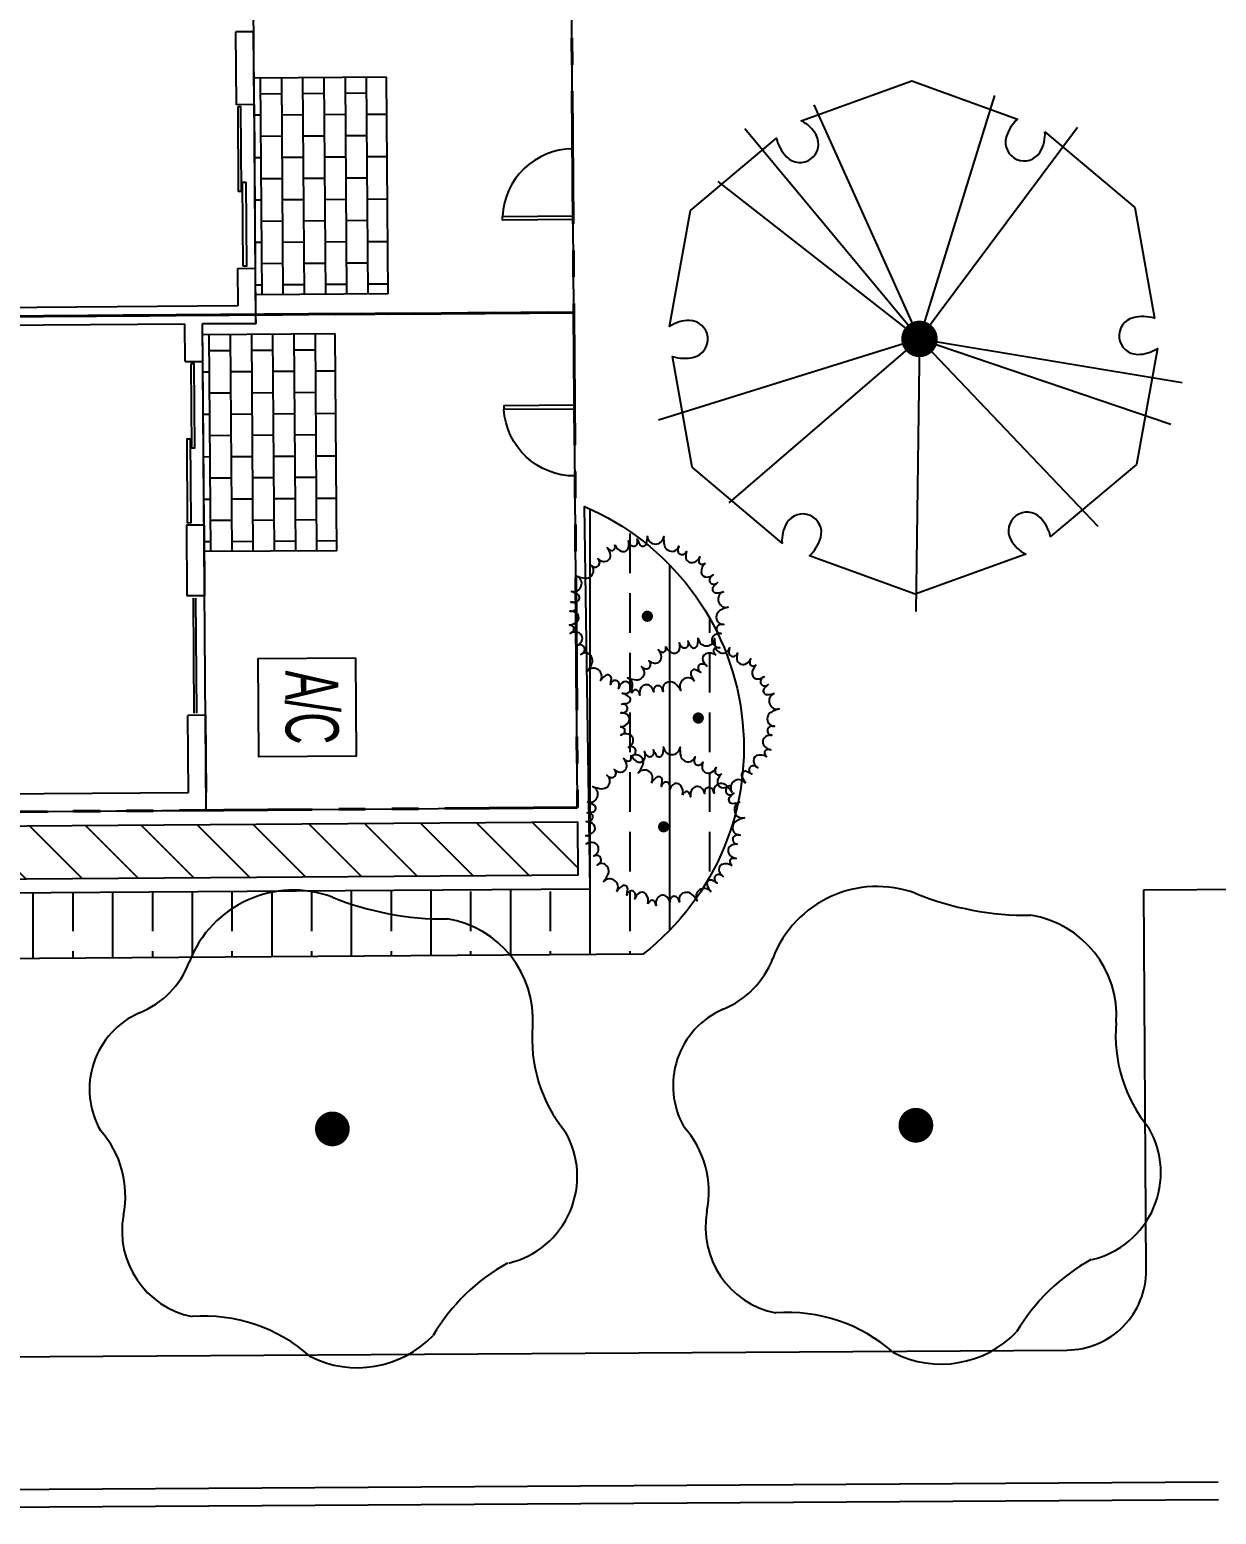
# Model space of a CAD drawing. Header units: feet. Extents: x 919634 to 928945, y 707022 to 708026.
# Drawn here: x 920673 to 920717.7, y 707304.8 to 707360.7 of the extents above; entities that cross this region are included whole.
import ezdxf

# ---------------------------------------------------------------- set-up
doc = ezdxf.new("R2010")
doc.units = ezdxf.units.FT
doc.header["$LTSCALE"] = 20
doc.header["$MEASUREMENT"] = 0
doc.linetypes.add('Site Plan$0$PHANTOM2', pattern=[1.25, 0.625, -0.125, 0.125, -0.125, 0.125, -0.125])
for name, color, linetype in [('-u-site-xref', 7, 'Continuous'), ('LK-TREE-013M', 6, 'Continuous'), ('LK-TREE-025M', 2, 'Continuous'), ('LK-TREE-035M', 123, 'Continuous'), ('LK-TREE-050M', 2, 'Continuous'), ('LK-TREE-TRNK', 32, 'Continuous'), ('LP-PATT-SHAR', 4, 'Continuous'), ('LP-SHAR-BRDR-CONT', 123, 'Continuous'), ('LP-TREE', 15, 'Continuous'), ('Site Plan$0$-u-site-bldg_interior', 252, 'Continuous'), ('Site Plan$0$-u-site-fence', 4, 'Site Plan$0$FENCELINE1'), ('Site Plan$0$A-DOOR-EXT_WINDOWS', 253, 'Continuous'), ('Site Plan$0$A-HVAC-EXT', 253, 'Continuous'), ('Site Plan$0$SP-LOT PAVERS', 254, 'Continuous')]:
    doc.layers.add(name, color=color, linetype=linetype)
for name, color, linetype, lineweight in [('Site Plan$0$SP-CURB', 3, 'Continuous', 25), ('Site Plan$0$SP-LOT LINES', 252, 'Site Plan$0$PHANTOM2', 40), ('Site Plan$0$SP-SIDEWALK', 2, 'Continuous', 25), ('SP-BUILDING-FOOTPRINT', 1, 'Continuous', 25)]:
    doc.layers.add(name, color=color, linetype=linetype, lineweight=lineweight)
doc.layers.get('-u-site-xref').off()
doc.styles.add('Site Plan$0$ARIAL', font='arial.ttf')
doc.linetypes.add('Site Plan$0$FENCELINE1', pattern='A,0.25,-0.1,[133,ltypeshp.shx,S=0.1,R=0,X=-0.1,Y=0],-0.1,1', length=1.45)

# ---------------------------------------------------------------- blocks, each defined once
blk = doc.blocks.new('Site Plan$0$A$C05C92244')
at = {"layer": 'Site Plan$0$A-DOOR-EXT_WINDOWS'}
blk.add_lwpolyline([(32, 32.05), (32, 0.04), (30.4, 0.04), (30.4, 32.05)], close=True, dxfattribs=at)
blk.add_arc((32.08, 32.08), 32.08, 180.05734, 267.00506, dxfattribs=at)
blk = doc.blocks.new('Site Plan')
at = {"layer": 'Site Plan$0$SP-LOT PAVERS'}
h = blk.add_hatch(dxfattribs=at)
h.set_pattern_fill('AR-B816', color=256, scale=0.1, angle=-89.5855)
h.set_pattern_definition([(270.41450948, (204883.5609, 1625435.9044), (0.7999790646, 0.00578759365), []), (0.41450948, (204883.5609, 1625435.9044), (0.7941914709, 0.80576665823), [0.8, -0.8])])
h.paths.add_polyline_path([(920686.525, 707350.772), (920686.466, 707358.939), (920681.466, 707358.902), (920681.525, 707350.736)])
h = blk.add_hatch(dxfattribs=at)
h.set_pattern_fill('AR-B816', color=256, scale=0.1, angle=-89.5855)
h.set_pattern_definition([(270.41450948, (204881.6309, 1625426.2235), (0.7999790646, 0.00578759365), []), (0.41450948, (204881.6309, 1625426.2235), (0.7941914709, 0.80576665823), [0.8, -0.8])])
h.paths.add_polyline_path([(920684.595, 707341.091), (920684.535, 707349.258), (920679.536, 707349.221), (920679.595, 707341.055)])
at = {"layer": 'Site Plan$0$-u-site-bldg_interior'}
for p, q in [((920681.453, 707360.652, 0), (920680.786, 707360.647, 0)), ((920680.806, 707357.898, 0), (920680.786, 707360.647, 0)), ((920681.473, 707357.902, 0), (920681.453, 707360.652, 0)), ((920681.473, 707357.902, 0), (920680.806, 707357.898, 0)), ((920681.473, 707357.902, 0), (920681.517, 707351.736, 0)), ((920681.473, 707357.902, 0), (920681.517, 707351.736, 0)), ((920680.851, 707351.731, 0), (920681.517, 707351.736, 0)), ((920680.851, 707351.731, 0), (920680.861, 707350.314, 0)), ((920681.517, 707351.736, 0), (920681.53, 707349.986, 0)), ((920680.861, 707350.314, 0), (920645.112, 707350.056, 0)), ((920681.53, 707349.986, 0), (920681.533, 707349.653, 0)), ((920678.866, 707349.633, 0), (920635.867, 707349.322, 0)), ((920678.876, 707348.217, 0), (920678.866, 707349.633, 0)), ((920681.533, 707349.653, 0), (920679.533, 707349.638, 0)), ((920679.543, 707348.221, 0), (920679.533, 707349.638, 0)), ((920678.876, 707348.217, 0), (920679.543, 707348.221, 0)), ((920679.587, 707342.055, 0), (920679.543, 707348.221, 0)), ((920679.587, 707342.055, 0), (920679.543, 707348.221, 0)), ((920679.587, 707342.055, 0), (920678.921, 707342.05, 0)), ((920678.921, 707342.05, 0), (920678.94, 707339.384, 0)), ((920679.607, 707339.388, 0), (920678.94, 707339.384, 0)), ((920679.217, 707334.969, 0), (920679.186, 707339.302, 0)), ((920679.309, 707334.969, 0), (920679.278, 707339.303, 0)), ((920679.639, 707334.889, 0), (920678.973, 707334.884, 0)), ((920678.994, 707331.967, 0), (920678.973, 707334.884, 0)), ((920679.639, 707334.889, 0), (920679.66, 707331.972, 0)), ((920678.994, 707331.967, 0), (920640.578, 707331.689, 0)), ((920679.665, 707331.303, 0), (920679.66, 707331.972, 0)), ((920639.25, 707331.011, 0), (920679.665, 707331.303, 0))]:
    blk.add_line(p, q, dxfattribs=at)
at = {"layer": 'Site Plan$0$-u-site-bldg_interior', "ltscale": 0.25}
blk.add_line((920679.587, 707342.055, 0), (920679.607, 707339.388, 0), dxfattribs=at)
at = {"layer": 'Site Plan$0$-u-site-bldg_interior', "elevation": 0}
for points in [[(920680.853, 707357.815), (920680.875, 707354.645), (920681, 707354.646), (920680.978, 707357.815)], [(920681.063, 707351.816), (920681.04, 707354.98), (920681.165, 707354.981), (920681.188, 707351.817)], [(920679.089, 707348.135), (920679.112, 707344.971), (920679.237, 707344.972), (920679.214, 707348.136)], [(920678.966, 707342.134), (920678.943, 707345.303), (920679.068, 707345.304), (920679.091, 707342.135)]]:
    blk.add_lwpolyline(points, close=True, dxfattribs=at)
at = {"layer": 'Site Plan$0$-u-site-fence', "ltscale": 0.15}
for p, q in [((920693.665, 707331.407, 0), (920692.843, 707445.07, 0)), ((920681.53, 707349.986, 0), (920693.53, 707350.073, 0)), ((920679.665, 707331.305, 0), (920693.665, 707331.407, 0))]:
    blk.add_line(p, q, dxfattribs=at)
at = {"layer": 'Site Plan$0$A-HVAC-EXT', "elevation": 0}
blk.add_lwpolyline([(920685.29, 707337.056), (920685.317, 707333.344), (920681.651, 707333.317), (920681.624, 707337.029)], close=True, dxfattribs=at)
at = {"layer": 'Site Plan$0$SP-CURB'}
for p, q in [((920628.833, 707305.44), (920717.825, 707305.996)), ((920628.83, 707304.77), (920717.829, 707305.325))]:
    blk.add_line(p, q, dxfattribs=at)
at = {"layer": 'Site Plan$0$SP-LOT LINES', "ltscale": 0.4}
for p, q in [((920693.397, 707368.406, 0), (920693.53, 707350.073, 0)), ((920603.531, 707349.422, 0), (920693.53, 707350.073, 0)), ((920693.53, 707350.073, 0), (920603.531, 707349.422, 0)), ((920693.53, 707350.073, 0), (920693.665, 707331.407, 0)), ((920693.665, 707331.407, 0), (920603.666, 707330.755, 0))]:
    blk.add_line(p, q, dxfattribs=at)
at = {"layer": 'Site Plan$0$SP-SIDEWALK'}
for p, q in [((920686.466, 707358.939, 0), (920681.466, 707358.902, 0)), ((920686.525, 707350.772, 0), (920686.466, 707358.939, 0)), ((920686.525, 707350.772, 0), (920681.525, 707350.736, 0)), ((920684.535, 707349.258, 0), (920679.536, 707349.221, 0)), ((920684.595, 707341.091, 0), (920684.535, 707349.258, 0)), ((920684.595, 707341.091, 0), (920679.595, 707341.055, 0)), ((920715.015, 707328.31), (920781.687, 707328.726)), ((920715.105, 707313.979), (920715.015, 707328.31)), ((920629.817, 707310.446), (920712.123, 707310.96))]:
    blk.add_line(p, q, dxfattribs=at)
blk.add_arc((920712.105, 707313.96), 3, 270.3579, 0.3579, dxfattribs=at)
at = {"layer": 'Site Plan$0$-u-site-fence', "ltscale": 0.01}
for p, xscale, yscale, zscale, rotation in [((920690.815, 707356.22, 0), 0.08333333333333329, 0.08333333333333329, 0.08333333333333329, 270.4145094568818), ((920690.904, 707343.887, 0), -0.0833333333333333, 0.0833333333333333, 0.08333333333333333, 270.4145094994932)]:
    blk.add_blockref('Site Plan$0$A$C05C92244', p, dxfattribs=dict(at, xscale=xscale, yscale=yscale, zscale=zscale, rotation=rotation))
at = {"layer": 'Site Plan$0$A-HVAC-EXT', "style": 'Site Plan$0$ARIAL', "width": 0.6}
blk.add_text('A/C', height=2, rotation=270.4145, dxfattribs=at).set_placement((920682.645, 707336.578, 0))
blk = doc.blocks.new('TREE-DCID-109')
at = {"layer": 'LK-TREE-013M'}
for q in [(-0.2167, 0.4824), (-0.3601, 0.4331), (0.5178, -0.1757), (0.5412, -0.0897)]:
    blk.add_line((0, 0), q, dxfattribs=at)
at = {"layer": 'LK-TREE-025M'}
for q in [(0.3255, 0.4361), (-0.538, -0.1671), (-0.3929, -0.3378)]:
    blk.add_line((0, 0), q, dxfattribs=at)
at = {"layer": 'LK-TREE-035M'}
for q in [(0.1554, 0.5017), (-0.4146, 0.324), (-0.0073, -0.5611), (0.3673, -0.3859)]:
    blk.add_line((0, 0), q, dxfattribs=at)
at = {"layer": 'LK-TREE-050M'}
blk.add_lwpolyline([(0.2585, 0.4269), (0.4439, 0.2704), (0.4843, 0.0427, 0.127189), (0.4404, 0.0438, 0.875318), (0.449, -0.0318, 0.149076), (0.4901, -0.0195), (0.4473, -0.2584), (0.2703, -0.4072, 0.127189), (0.2492, -0.3686, 0.875318), (0.1881, -0.4139, 0.149076), (0.2192, -0.4433), (-0.009, -0.5257), (-0.2264, -0.4468, 0.127189), (-0.2035, -0.4093, 0.875318), (-0.2732, -0.379, 0.149076), (-0.2831, -0.4206), (-0.4686, -0.2642), (-0.509, -0.0365, 0.127189), (-0.4651, -0.0376, 0.875318), (-0.4737, 0.038, 0.149076), (-0.5147, 0.0258), (-0.4719, 0.2646), (-0.2949, 0.4134, 0.127189), (-0.2739, 0.3749, 0.875318), (-0.2128, 0.4201, 0.149076), (-0.2439, 0.4495), (-0.0157, 0.5319), (0.2017, 0.453, 0.127189), (0.1788, 0.4155, 0.875318), (0.2486, 0.3852, 0.149076)], format="xyb", close=True, dxfattribs=at)
at = {"layer": 'LK-TREE-TRNK', "const_width": 0.0375}
blk.add_lwpolyline([(-0.0188, 0, 1), (0.0188, 0, 1)], format="xyb", close=True, dxfattribs=at)
blk = doc.blocks.new('TREE-SIMP-005')
at = {"layer": 'LK-TREE-050M'}
for centre, radius, start, end in [((-0.0838, 0.274), 0.241, 69.6603, 159.1137), ((0.2415, 1.0962), 0.6433, 247.9485, 270.591), ((0.2136, 0.2365), 0.2192, 356.1089, 80.9259), ((-0.4875, 0.4275), 0.1909, 291.9961, 339.2866), ((-0.3443, 0.0855), 0.1799, 113.509, 209.6004), ((0.7466, 0.1943), 0.3156, 175.0254, 219.3558), ((-0.6576, -0.1441), 0.2109, 348.5774, 41.8886), ((0.3365, -0.1024), 0.1921, 283.2701, 30.1865), ((-0.265, -0.2198), 0.189, 169.6437, 258.5101), ((0.5862, -0.6645), 0.4289, 119.013, 149.3179), ((-0.2766, -0.7487), 0.3447, 48.5313, 94.3414), ((0.0544, -0.29), 0.2253, 242.861, 316.3019)]:
    blk.add_arc(centre, radius, start, end, dxfattribs=at)
at = {"layer": 'LK-TREE-TRNK', "const_width": 0.0375}
blk.add_lwpolyline([(-0.0188, 0, 1), (0.0187, 0, 1)], format="xyb", close=True, dxfattribs=at)
blk = doc.blocks.new('TREE-SIMP-050')
at = {"layer": 'LK-TREE-050M'}
for points in [[(-0.2173, 0.4774, 0.231941), (-0.1676, 0.4322, 0.403646), (-0.125, 0.4596, 0.128377), (-0.1268, 0.5029, 0.200456), (-0.1115, 0.4756, 0.512109), (-0.0684, 0.4834, 0.244908), (-0.0689, 0.5143, 0.019838), (-0.0501, 0.4776, 0.649211), (-0.0063, 0.487, 0.098861), (0, 0.5364)], [(0, 0.5324, 0.92387), (0.1093, 0.5322, 0.068201), (0.1138, 0.4728, 0.418161), (0.1789, 0.4353, 0.237434), (0.2097, 0.4682, 0.084258), (0.2032, 0.4418, 0.532572), (0.2428, 0.4134, 0.225968), (0.2616, 0.4325, 0.121249), (0.2574, 0.3908, 0.454143), (0.3122, 0.3603, 0.210611), (0.3508, 0.396, 0.143881), (0.3436, 0.3623, 0.352237), (0.3667, 0.3472, 0.123809), (0.3873, 0.3545)], [(-0.5063, 0.1645, 0.92387), (-0.4723, 0.2684, 0.068201), (-0.4145, 0.2543, 0.418161), (-0.3587, 0.3047, 0.237434), (-0.3804, 0.3441, 0.084258), (-0.3574, 0.3298, 0.532572), (-0.3181, 0.3586, 0.225968), (-0.3305, 0.3825, 0.121249), (-0.2921, 0.3656, 0.454143), (-0.2462, 0.4083, 0.210611), (-0.2682, 0.456, 0.143881), (-0.2384, 0.4387, 0.352237), (-0.2169, 0.456, 0.123809), (-0.2175, 0.4779)], [(0.3869, 0.3542, 0.231941), (0.3592, 0.293, 0.403646), (0.3985, 0.2609, 0.128377), (0.4391, 0.276, 0.200456), (0.4178, 0.253, 0.512109), (0.4386, 0.2144, 0.244908), (0.4678, 0.2244, 0.019838), (0.4387, 0.1953, 0.649211), (0.4612, 0.1565, 0.098861), (0.5102, 0.1658)], [(-0.5212, -0.0592, 0.231941), (-0.4628, -0.0259, 0.403646), (-0.4758, 0.0231, 0.128377), (-0.5175, 0.0348, 0.200456), (-0.4867, 0.041, 0.512109), (-0.4809, 0.0843, 0.244908), (-0.5104, 0.0934, 0.019838), (-0.4697, 0.0999, 0.649211), (-0.4651, 0.1445, 0.098861), (-0.5102, 0.1658)], [(0.5063, 0.1645, 0.92387), (0.5399, 0.0605, 0.068201), (0.4848, 0.0379, 0.418161), (0.4693, -0.0356, 0.237434), (0.5101, -0.0548, 0.084258), (0.4829, -0.0567, 0.532572), (0.4682, -0.1032, 0.225968), (0.4922, -0.1152, 0.121249), (0.4512, -0.124, 0.454143), (0.4392, -0.1856, 0.210611), (0.4851, -0.2113, 0.143881), (0.4507, -0.2148, 0.352237), (0.4435, -0.2414, 0.123809), (0.4569, -0.2588)], [(-0.3129, -0.4307, 0.92387), (-0.4012, -0.3663, 0.068201), (-0.3699, -0.3156, 0.418161), (-0.4006, -0.247, 0.237434), (-0.4449, -0.2555, 0.084258), (-0.424, -0.238, 0.532572), (-0.4394, -0.1917, 0.225968), (-0.4659, -0.1961, 0.121249), (-0.4379, -0.1649, 0.454143), (-0.4644, -0.108, 0.210611), (-0.5166, -0.1142, 0.143881), (-0.4909, -0.0912, 0.352237), (-0.5007, -0.0653, 0.123809), (-0.5217, -0.0592)], [(0.4564, -0.2585, 0.231941), (0.3896, -0.2511, 0.403646), (0.3713, -0.2984, 0.128377), (0.3982, -0.3324, 0.200456), (0.3697, -0.3192, 0.512109), (0.3395, -0.3509, 0.244908), (0.358, -0.3756, 0.019838), (0.3213, -0.3569, 0.649211), (0.2913, -0.3902, 0.098861), (0.3153, -0.434)], [(-0.1048, -0.5139, 0.231941), (-0.1184, -0.4481, 0.403646), (-0.169, -0.4453, 0.128377), (-0.193, -0.4814, 0.200456), (-0.1894, -0.4503, 0.512109), (-0.2288, -0.4313, 0.244908), (-0.2465, -0.4565, 0.019838), (-0.2402, -0.4158, 0.649211), (-0.2811, -0.3977, 0.098861), (-0.3153, -0.434)], [(0.3129, -0.4307, 0.92387), (0.2244, -0.4948, 0.068201), (0.1859, -0.4494, 0.418161), (0.1111, -0.4573, 0.237434), (0.1055, -0.502, 0.084258), (0.0953, -0.4768, 0.532572), (0.0466, -0.4771, 0.225968), (0.0426, -0.5037, 0.121249), (0.0215, -0.4675, 0.454143), (-0.0408, -0.4751, 0.210611), (-0.051, -0.5266, 0.143881), (-0.065, -0.495, 0.352237), (-0.0926, -0.4964, 0.123809), (-0.1049, -0.5145)]]:
    blk.add_lwpolyline(points, format="xyb", dxfattribs=at)
at = {"layer": 'LK-TREE-TRNK', "const_width": 0.0375}
blk.add_lwpolyline([(-0.0188, 0, 1), (0.0187, 0, 1)], format="xyb", close=True, dxfattribs=at)

msp = doc.modelspace()

# ---------------------------------------------------------------- block references
at = {"layer": '-u-site-xref'}
msp.add_blockref('Site Plan', (0, 0), dxfattribs=at)

# ---------------------------------------------------------------- next in the draw order: hatches: boundary and pattern name
at = {"layer": 'LP-PATT-SHAR'}
h = msp.add_hatch(dxfattribs=at)
h.set_pattern_fill('ANSI33', color=256, scale=12, angle=45)
h.set_pattern_definition([(90, (920409.1468, 707331.992), (-3, 0), []), (90, (920410.6468, 707333.492), (-3, 0), [1.5, -0.75])])
edge = h.paths.add_edge_path()
edge.add_line((920631.318, 707327.913), (920694.141, 707328.35))
edge.add_line((920694.141, 707328.35), (920693.926, 707342.757))
edge.add_arc((920690.059, 707333.668), 9.878, -52.0499, 66.9562, ccw=False)
edge.add_line((920696.134, 707325.879), (920631.364, 707325.414))
edge.add_line((920631.364, 707325.414), (920631.318, 707327.913))
h = msp.add_hatch(dxfattribs=at)
h.set_pattern_fill('ANSI31', color=256, scale=12, angle=90)
h.set_pattern_definition([(135, (920639.1852, 707328.4705), (-1.06066, -1.06066), [])])
h.paths.add_polyline_path([(920631.331, 707328.414), (920631.316, 707330.413), (920693.667, 707330.866), (920693.682, 707328.866)])

# ---------------------------------------------------------------- next in the draw order: linework, layer by layer
at = {"layer": 'LP-SHAR-BRDR-CONT', "elevation": 0}
msp.add_lwpolyline([(920631.318, 707327.913), (920694.141, 707328.35), (920693.926, 707342.757, -0.571583), (920696.134, 707325.879), (920631.364, 707325.414)], format="xyb", close=True, dxfattribs=at)
msp.add_lwpolyline([(920631.331, 707328.414), (920631.316, 707330.413), (920693.667, 707330.866), (920693.682, 707328.866)], close=True, dxfattribs=at)
at = {"layer": 'SP-BUILDING-FOOTPRINT', "elevation": 0}
msp.add_lwpolyline([(920641.651, 707367.702), (920641.731, 707356.604), (920636.481, 707356.566), (920636.529, 707349.994), (920635.196, 707349.984), (920635.233, 707344.806), (920634.9, 707344.804), (920634.948, 707338.16), (920631.281, 707338.122), (920631.331, 707331.289), (920639.247, 707331.348), (920639.25, 707331.011), (920679.665, 707331.305), (920679.533, 707349.638), (920681.533, 707349.653), (920681.395, 707368.658)], dxfattribs=at)

# ---------------------------------------------------------------- next in the draw order: block references
at = {"layer": 'LP-TREE'}
for name, p, xscale, yscale, zscale in [('TREE-DCID-109', (920706.558, 707349.072, 0), 18.29877919221403, 18.29877919221403, 18.91141011540282), ('TREE-SIMP-050', (920696.299, 707338.619), 5.644272837357521, 5.644272837357521, 6.584984976917108), ('TREE-SIMP-050', (920698.219, 707334.783), 5.644272837357521, 5.644272837357521, 6.584984976917108), ('TREE-SIMP-050', (920696.913, 707330.683, 0), 5.644272837357521, 5.644272837357521, 6.584984976917108), ('TREE-SIMP-005', (920684.424, 707319.297, 0), 17.4705586228176, 17.4705586228176, 18.91141011540282), ('TREE-SIMP-005', (920706.424, 707319.434, 0), 17.4705586228176, 17.4705586228176, 18.91141011540282)]:
    msp.add_blockref(name, p, dxfattribs=dict(at, xscale=xscale, yscale=yscale, zscale=zscale))

doc.saveas('drawing.dxf')
